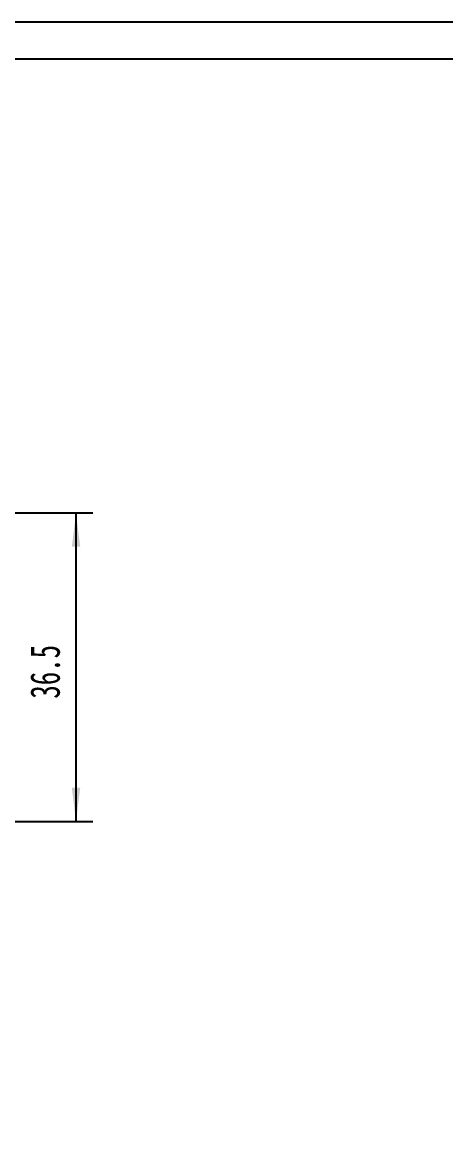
# Model space of a CAD drawing. Header units: millimetres. Extents: x 29 to 396, y -34 to 225.
# Drawn here: x 128 to 178.1, y 93.4 to 224.9 of the extents above; entities that cross this region are included whole.
import ezdxf

# ---------------------------------------------------------------- set-up
doc = ezdxf.new("R2010")
doc.units = ezdxf.units.MM
for name, color, linetype, lineweight in [('CAXA0', 7, 'Continuous', 70), ('CAXA4', 3, 'Continuous', 25), ('图框_内框线', 5, 'Continuous', 50), ('图框_外框线', 7, 'Continuous', 0)]:
    doc.layers.add(name, color=color, linetype=linetype, lineweight=lineweight)
doc.styles.add('标准', font='', dxfattribs={"width": 0.667})
doc.styles.get('标准').set_extended_font_data('FangSong_GB2312')
doc.dimstyles.new('标准', dxfattribs={"dimtxt": 3.5, "dimasz": 4, "dimexe": 2, "dimexo": 0, "dimtad": 1, "dimdsep": 46, "dimtxsty": '标准', "dimcen": 0, "dimdle": 6, "dimazin": 2, "dimtfac": 1, "dimtdec": 3, "dimtmove": 0, "dimatfit": 3, "dimfxl": 0, "dimtolj": 1, "dimtzin": 0, "dimarcsym": 0})

# ---------------------------------------------------------------- blocks, each defined once
blk = doc.blocks.new('*CAXBLOCK34')
at = {"layer": 'CAXA0', "linetype": 'Continuous', "lineweight": 25}
for points in [[(134.37, 166.84), (134.87, 162.84), (133.87, 162.84)], [(134.37, 130.34), (134.87, 134.34), (133.87, 134.34)]]:
    blk.add_hatch(color=0, dxfattribs=at).paths.add_polyline_path(points, flags=0)
at = {"layer": 'CAXA0', "color": 0, "linetype": 'Continuous', "lineweight": 25}
for p, q in [((99.61, 166.84), (136.37, 166.84)), ((134.37, 130.34), (134.37, 166.84)), ((99.61, 130.34), (136.37, 130.34))]:
    blk.add_line(p, q, dxfattribs=at)
at = {"layer": 'CAXA0', "color": 0, "linetype": 'Continuous', "lineweight": 25, "insert": (128.95, 144.87), "char_height": 3.5, "attachment_point": 1, "rotation": 90, "style": '标准'}
blk.add_mtext('\\fFangSong_GB2312|b0|i0|p34;36.5', dxfattribs=at)

msp = doc.modelspace()

# ---------------------------------------------------------------- linework, layer by layer
at = {"layer": '图框_内框线', "color": 0, "linetype": 'Continuous', "lineweight": 25}
msp.add_lwpolyline([(39.754, -29.973), (391.475, -29.973), (391.475, 220.509), (39.754, 220.509), (39.754, -29.973)], dxfattribs=at)
at = {"layer": '图框_外框线', "color": 0, "linetype": 'Continuous', "lineweight": 25}
msp.add_lwpolyline([(28.844, -34.337), (395.839, -34.337), (395.839, 224.872), (28.844, 224.872), (28.844, -34.337)], dxfattribs=at)

# ---------------------------------------------------------------- dimensions: what is measured, and where the dimension line sits
at = {"layer": 'CAXA4'}
dim = msp.add_linear_dim(base=(134.367, 148.591), p1=(99.614, 130.341), p2=(99.614, 166.841), angle=90, text='\\fFangSong_GB2312;36.5', dimstyle='标准', dxfattribs=at)
dim.commit()
dim.dimension.update_dxf_attribs({"geometry": '*CAXBLOCK34', "text_midpoint": (131.345, 148.591)})

doc.saveas('drawing.dxf')
